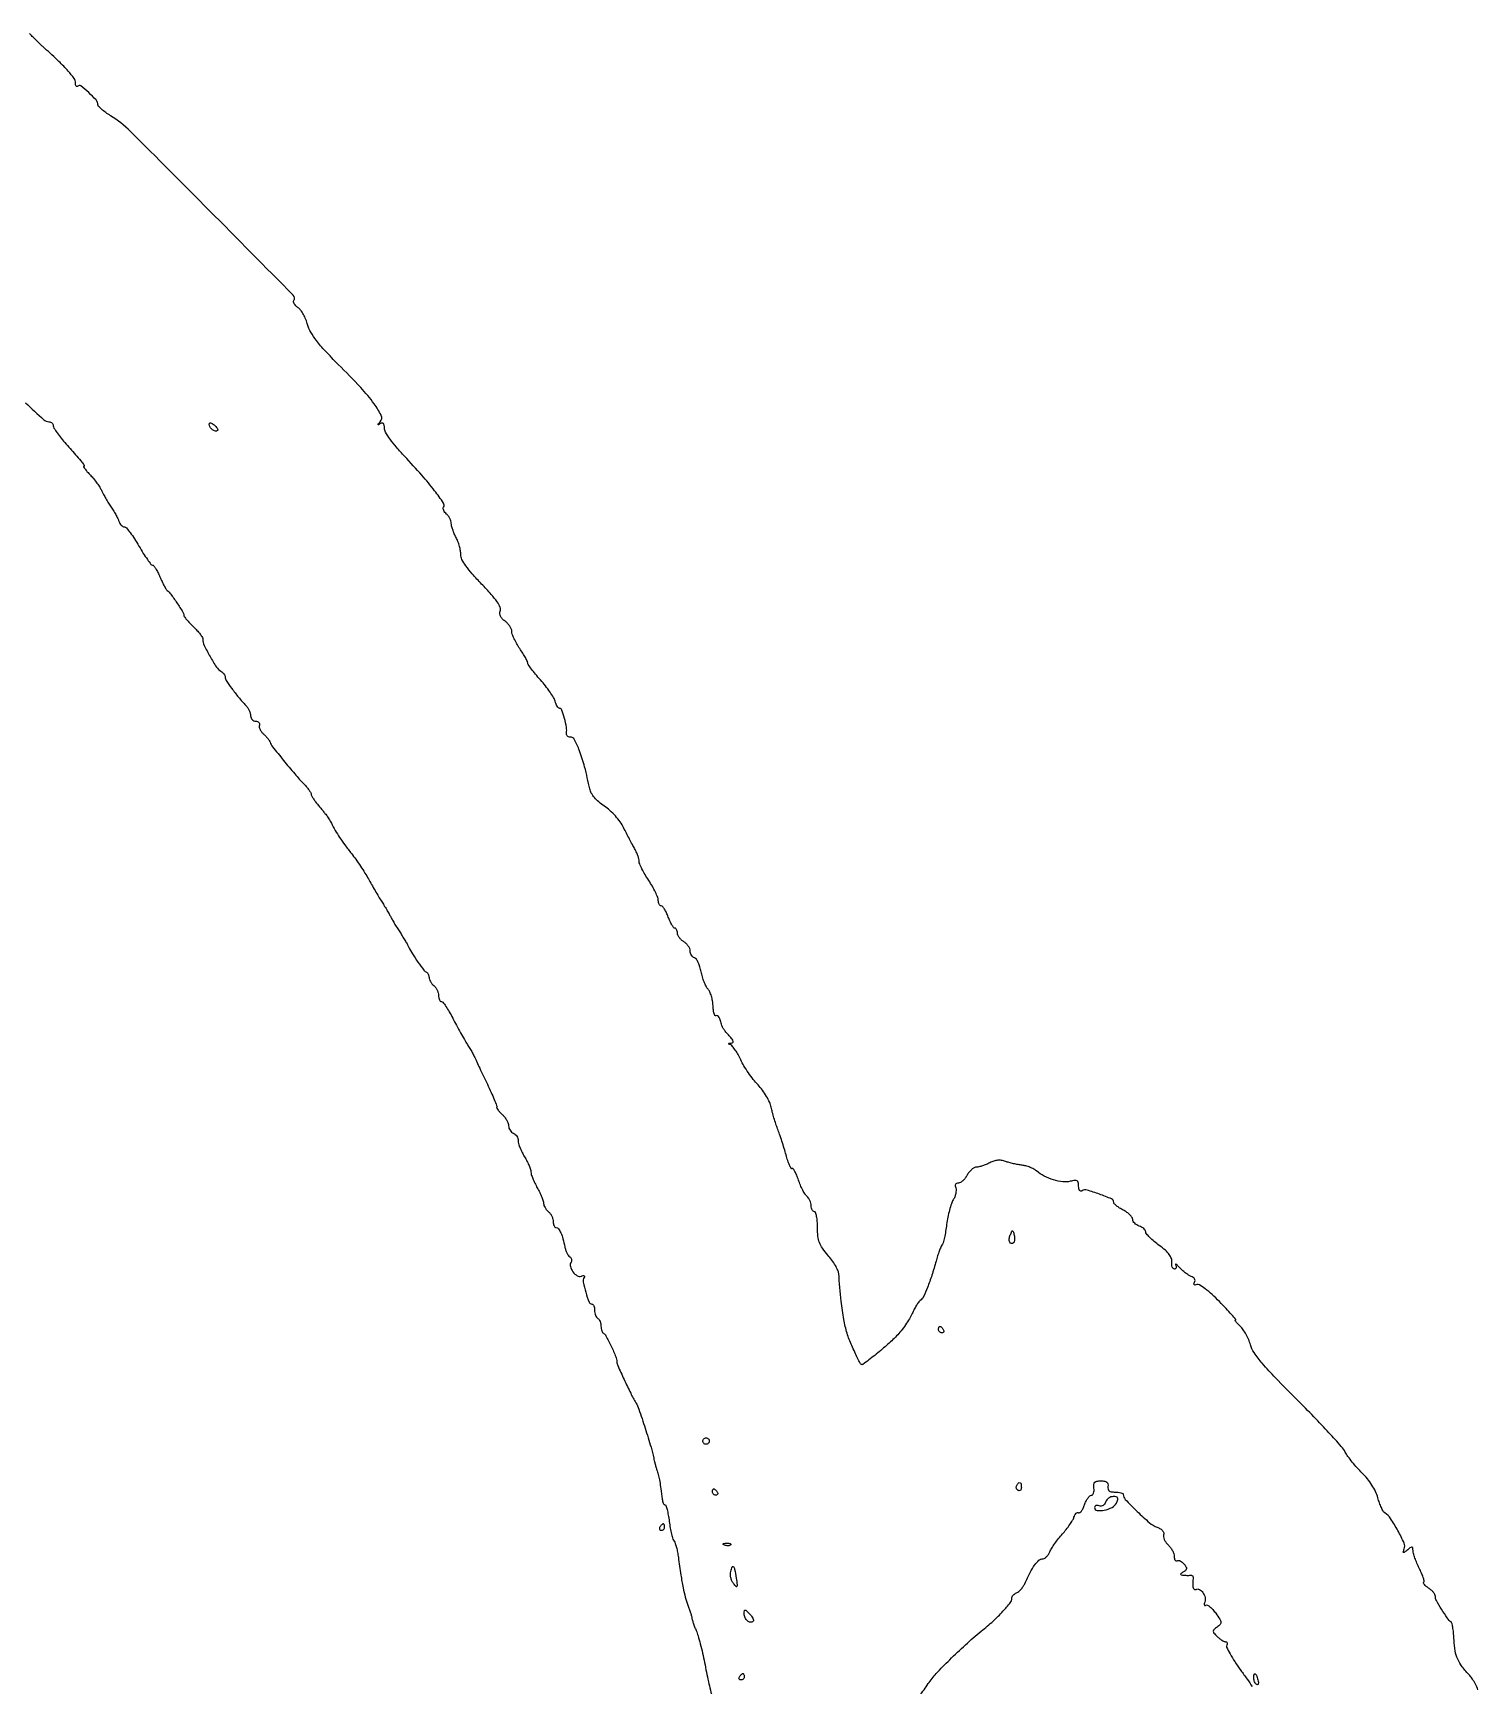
# Model space of a CAD drawing. Extents: x 489 to 2056, y 115 to 2226.
# Drawn here: x 1351 to 1804, y 1589 to 2108 of the extents above; entities that cross this region are included whole.
import ezdxf

# ---------------------------------------------------------------- set-up
doc = ezdxf.new("R2010")
doc.units = 0

msp = doc.modelspace()

# ---------------------------------------------------------------- linework, layer by layer
for points in [[(1804.37565, 1587.921481, 0.022577), (1803.578701, 1589.685423, 0.023069), (1802.682535, 1591.266607, 0.050044), (1801.825399, 1592.367003, -0.026644), (1799.451153, 1595.137706, -0.059322), (1798.033123, 1597.521076, -0.061836), (1797.248111, 1600.10736, -0.031214), (1796.877636, 1603.5, 0.010207), (1796.747109, 1605.451866, 0.014529), (1796.545537, 1607.178125, 0.010449), (1796.309143, 1608.587405, 0.168079), (1796.072833, 1609, -0.060153), (1794.747592, 1610.471882, -0.014971), (1792.960866, 1613.181723, -0.011424), (1791.321451, 1615.978914, -0.127505), (1791, 1617.218961, 0.122664), (1790.85272, 1617.810264, 0.047223), (1790.383895, 1618.521811, 0.043129), (1789.7051, 1619.23147, 0.040815), (1788.902621, 1619.828741, -0.029427), (1788.138563, 1620.370852, -0.050935), (1787.584242, 1620.916706, -0.073022), (1787.29971, 1621.385482, -0.30527), (1787.359776, 1621.693109, 0.257616), (1787.478463, 1622.104105, 0.021518), (1787.176501, 1623.211674, 0.024424), (1786.66686, 1624.573769, 0.016219), (1785.957155, 1626.083983, -0.015792), (1785.207979, 1627.674663, -0.016658), (1784.574914, 1629.281694, -0.016511), (1784.122757, 1630.69844, -0.069088), (1784, 1631.582607, 0.032721), (1783.942477, 1632.460645, 0.328572), (1783.702658, 1632.710076, 0.201122), (1783.279447, 1632.612401, 0.014777), (1782.312769, 1631.872445, -0.006941), (1781.315672, 1631.084121, -0.233486), (1781.026503, 1631.0266, -0.426966), (1780.921914, 1631.217446, -0.0131), (1781.24641, 1632.158857, 0.196859), (1781.19154, 1633.950824, 0.019615), (1779.252045, 1637.879446, 0.023538), (1776.966434, 1641.650621, 0.106723), (1775.124948, 1643.422778, -0.126004), (1774.643488, 1643.922753, -0.021974), (1774.043466, 1645.09842, -0.022642), (1773.449274, 1646.574542, -0.018597), (1772.946699, 1648.197943, 0.044953), (1772.23735, 1650.12398, 0.030133), (1771.105279, 1652.181655, 0.029035), (1769.67133, 1654.18484, 0.031525), (1768.05114, 1655.950864, -0.017098), (1766.486323, 1657.560776, -0.013837), (1764.91687, 1659.389195, -0.014064), (1763.562327, 1661.157999, -0.034746), (1762.700474, 1662.545143, 0.059844), (1761.470859, 1664.319426, 0.004684), (1757.603993, 1668.597636, 0.006329), (1752.865193, 1673.613886, 0.004797), (1747.545262, 1679, -0.004751), (1740.789907, 1685.838124, -0.016775), (1736.643263, 1690.413688, -0.025199), (1734.090685, 1693.755258, -0.084606), (1732.938954, 1696.245934, 0.034028), (1732.393245, 1697.826992, 0.025703), (1731.591031, 1699.480194, 0.026247), (1730.671554, 1700.961043, 0.053209), (1729.773989, 1701.995934, -0.013857), (1728.992299, 1702.765737, -0.02945), (1728.44137, 1703.411306, -0.048847), (1728.168375, 1703.856604, -0.55384), (1728.258122, 1704, 0.637173), (1728.339821, 1704.175272, 0.005065), (1727.033363, 1705.699691, 0.009494), (1725.336996, 1707.566223, 0.005235), (1723.196683, 1709.786183, 0.014681), (1720.87529, 1712.009552, 0.022814), (1718.735573, 1713.771416, 0.020341), (1716.935705, 1715.009534, 0.22202), (1716.085955, 1715.116245, -0.045205), (1715.525135, 1714.989845, -0.239706), (1715.237394, 1715.091371, -0.279214), (1715.177016, 1715.365884, -0.056439), (1715.399337, 1715.837124, 0.135295), (1715.55129, 1716.356513, 0.136204), (1715.415067, 1716.87892, 0.107408), (1714.98685, 1717.348068, 0.062914), (1714.313382, 1717.708433, -0.048103), (1713.488665, 1718.11888, -0.02198), (1712.496238, 1718.800573, -0.021527), (1711.505843, 1719.616113, -0.027712), (1710.673812, 1720.45137, 0.011079), (1710.004092, 1721.169963, 0.05198), (1709.570659, 1721.531028, 0.532451), (1709.45176, 1721.482453, 0.170259), (1709.482829, 1721.25, -0.068481), (1709.648475, 1720.771722, -0.129482), (1709.62382, 1720.367188, -0.172721), (1709.417139, 1720.10114, -0.143029), (1709.070807, 1720, -0.209545), (1708.68979, 1720.167014, -0.097155), (1708.401177, 1720.63684, -0.070728), (1708.24738, 1721.337946, -0.046072), (1708.26179, 1722.167967, 0.115413), (1708.120044, 1723.339841, 0.073865), (1707.462555, 1724.550135, 0.051743), (1706.230849, 1725.876263, 0.021147), (1704.311104, 1727.417967, -0.016346), (1702.70239, 1728.684681, -0.021857), (1701.334747, 1729.942045, -0.019797), (1700.310542, 1731.054567, -0.164684), (1700.061104, 1731.682612, 0.137948), (1699.892459, 1732.181819, 0.06213), (1699.430449, 1732.704298, 0.054714), (1698.769568, 1733.169478, 0.049208), (1698, 1733.5, -0.059702), (1697.235258, 1733.847578, -0.062547), (1696.5875, 1734.361596, -0.069713), (1696.148405, 1734.956449, -0.124811), (1696, 1735.541708, 0.15373), (1695.796226, 1736.18881, 0.045595), (1695.11875, 1736.991065, 0.041021), (1694.148168, 1737.802625, 0.034303), (1693, 1738.5, -0.021851), (1691.851103, 1739.159258, -0.029702), (1690.88125, 1739.857559, -0.029945), (1690.176889, 1740.504962, -0.1943), (1690, 1740.942972, 0.297055), (1689.312163, 1741.998569, 0.016842), (1685.52352, 1743.521054, 0.018695), (1681.643872, 1744.768258, 0.209807), (1680.076846, 1744.547493, -0.172195), (1679.648046, 1744.454963, -0.207984), (1679.297443, 1744.664476, -0.114271), (1679.070193, 1745.21035, -0.041756), (1679, 1746.049391, 0.046955), (1678.89307, 1747.185527, 0.220538), (1678.520731, 1747.705087, 0.166564), (1677.802482, 1747.839325, 0.025148), (1676.346259, 1747.550769, -0.089398), (1673.984981, 1747.390945, -0.046768), (1671.090119, 1747.990457, -0.045058), (1668.187417, 1749.175938, -0.056833), (1665.780201, 1750.792351, 0.054305), (1664.918777, 1751.377106, 0.028099), (1663.735444, 1751.922224, 0.027565), (1662.442358, 1752.351294, 0.037357), (1661.234364, 1752.584356, -0.017157), (1659.978131, 1752.774502, -0.011021), (1658.535267, 1753.076876, -0.011077), (1657.134391, 1753.43573, -0.02035), (1656.014427, 1753.79896, 0.053642), (1654.800467, 1754.105229, 0.057725), (1653.579401, 1754.13531, 0.055157), (1652.337195, 1753.882347, 0.042497), (1651.060264, 1753.348421, -0.022062), (1649.964024, 1752.836525, -0.019831), (1648.787653, 1752.402991, -0.020293), (1647.701167, 1752.098957, -0.057156), (1646.91898, 1752.006161, 0.124634), (1646.216969, 1751.825497, 0.052442), (1645.409359, 1751.267435, 0.047481), (1644.628934, 1750.456866, 0.045072), (1644, 1749.5, -0.041221), (1643.381764, 1748.54347, -0.045398), (1642.632651, 1747.734375, -0.050456), (1641.870461, 1747.175946, -0.133659), (1641.224031, 1747, 0.098116), (1640.672935, 1746.890806, 0.172289), (1640.331425, 1746.583679, 0.148833), (1640.230845, 1746.091628, 0.068241), (1640.381733, 1745.447604, -0.097733), (1640.512118, 1744.69508, -0.045357), (1640.398899, 1743.705678, -0.042583), (1640.085178, 1742.653238, -0.046003), (1639.60364, 1741.697604, 0.057245), (1639.028823, 1740.490215, 0.01713), (1638.433874, 1738.537264, 0.016932), (1637.911614, 1736.282282, 0.017578), (1637.550628, 1734.024998, -0.010955), (1637.232792, 1731.853507, -0.013738), (1636.839081, 1729.857185, -0.011926), (1636.426739, 1728.215261, -0.09688), (1636.082121, 1727.524998, 0.063745), (1635.712252, 1726.892126, 0.011579), (1635.208903, 1725.626093, 0.012301), (1634.687304, 1724.106554, 0.01088), (1634.217842, 1722.5, -0.012149), (1632.907776, 1718.058688, -0.017707), (1631.521658, 1714.220294, -0.015697), (1630.200984, 1711.209296, -0.142245), (1629.25621, 1710.147902, 0.097178), (1628.765832, 1709.68682, 0.018558), (1628.086714, 1708.662196, 0.019155), (1627.373841, 1707.387449, 0.01659), (1626.723338, 1706, -0.034489), (1625.906761, 1704.409007, -0.016931), (1624.664209, 1702.5, -0.016711), (1623.233681, 1700.595717, -0.023304), (1621.821947, 1699, -0.019611), (1618.687572, 1696.016867, -0.01387), (1614.951138, 1692.909576, -0.005501), (1611.264127, 1690.07757, -0.390596), (1610.557502, 1690.149013, -0.067719), (1610.366861, 1690.433706, -0.001334), (1609.600003, 1692.012522, -0.003166), (1608.71983, 1693.866917, -0.002116), (1607.734851, 1696, -0.034538), (1606.287657, 1699.852826, -0.027996), (1605.262573, 1704.147778, -0.019062), (1604.455324, 1709.868173, -0.005801), (1603.664677, 1718.583694, 0.089344), (1603.389866, 1719.628999, 0.024492), (1602.593686, 1721.142501, 0.023937), (1601.506062, 1722.798552, 0.022908), (1600.25, 1724.36849, -0.025832), (1598.541072, 1726.53024, -0.064716), (1597.599991, 1728.302961, -0.064403), (1597.140851, 1730.26252, -0.025387), (1597, 1733.034796, 0.018964), (1596.927791, 1734.938003, 0.030734), (1596.70625, 1736.541471, 0.031796), (1596.389729, 1737.720321, 0.321682), (1596, 1738, -0.181272), (1595.618307, 1738.143082, -0.091278), (1595.29375, 1738.551532, -0.071223), (1595.073889, 1739.159146, -0.05129), (1595, 1739.877555, 0.061174), (1594.901731, 1740.677741, 0.044062), (1594.60778, 1741.529092, 0.044593), (1594.176062, 1742.301526, 0.069936), (1593.664783, 1742.863242, -0.078954), (1593.064299, 1743.547213, -0.020747), (1592.335827, 1744.815328, -0.020538), (1591.616785, 1746.347178, -0.019758), (1591.015663, 1747.952542, 0.016749), (1590.465041, 1749.450412, 0.02913), (1589.896334, 1750.645961, 0.030877), (1589.377552, 1751.466148, 0.393236), (1589.05024, 1751.53105, -0.424306), (1588.729698, 1751.612553, -0.024021), (1588.214825, 1752.623126, -0.025017), (1587.657837, 1754.045852, -0.01424), (1587.121171, 1755.814195, 0.006809), (1586.532253, 1757.863837, 0.004802), (1585.816986, 1760.15167, 0.004847), (1585.090645, 1762.326636, 0.010163), (1584.475399, 1764, -0.012919), (1583.904581, 1765.57935, -0.008295), (1583.320498, 1767.438571, -0.008336), (1582.808924, 1769.278919, -0.015449), (1582.465154, 1770.79088, 0.059803), (1581.973511, 1772.31449, 0.025876), (1580.981451, 1774.204618, 0.025155), (1579.705604, 1776.129301, 0.030449), (1578.315813, 1777.79088, -0.023473), (1576.832985, 1779.514284, -0.015193), (1575.275975, 1781.635545, -0.01528), (1573.878112, 1783.805682, -0.02777), (1572.892597, 1785.67055, 0.018365), (1572.068285, 1787.303993, 0.022468), (1571.17573, 1788.763024, 0.021717), (1570.332282, 1789.902113, 0.127156), (1569.73835, 1790.341603, -0.01901), (1569.194887, 1790.585675, -0.371052), (1569.12853, 1790.742596, -0.293919), (1569.277593, 1790.86525, -0.015352), (1569.924314, 1790.921053, 0.148644), (1570.431593, 1791.106511, 0.312897), (1570.556765, 1791.485907, 0.100704), (1570.204949, 1792.147806, 0.016229), (1569.234863, 1793.25, -0.016152), (1568.411883, 1794.184765, -0.018348), (1567.68683, 1795.132813, -0.017821), (1567.133557, 1795.976246, -0.090048), (1566.93323, 1796.5, 0.028048), (1566.569871, 1797.973422, 0.06414), (1566.097912, 1799.013543, 0.116332), (1565.576671, 1799.534471, 0.284052), (1565.055734, 1799.534446, -0.430414), (1564.763964, 1799.611851, -0.057314), (1564.497062, 1800.272255, -0.038315), (1564.289756, 1801.33311, -0.019706), (1564.185573, 1802.683764, 0.033774), (1564.027615, 1804.181192, 0.030289), (1563.666771, 1805.700543, 0.031572), (1563.172781, 1807.025543, 0.077905), (1562.609667, 1807.893575, -0.065007), (1562.006733, 1808.772723, -0.023626), (1561.383535, 1810.153128, -0.022958), (1560.836389, 1811.74575, -0.025376), (1560.458345, 1813.329839, 0.02978), (1560.085216, 1814.834557, 0.035928), (1559.552751, 1816.189513, 0.038823), (1558.950613, 1817.231793, 0.15188), (1558.373731, 1817.686827, -0.094061), (1557.848521, 1818.011718, -0.066817), (1557.403534, 1818.544539, -0.064769), (1557.102686, 1819.19533, -0.076062), (1557, 1819.866442, 0.099314), (1556.854796, 1820.590266, 0.051935), (1556.4125, 1821.400395, 0.048756), (1555.765044, 1822.167609, 0.053594), (1555, 1822.767927, -0.048682), (1554.234913, 1823.356259, -0.046919), (1553.5875, 1824.088184, -0.050645), (1553.143819, 1824.846761, -0.107418), (1553, 1825.508474, 0.051607), (1552.940939, 1826.079165, 0.071523), (1552.765261, 1826.561864, 0.091547), (1552.505891, 1826.886279, 0.180362), (1552.200888, 1827, -0.237366), (1551.819597, 1827.191819, -0.026408), (1551.264741, 1828.028125, -0.027614), (1550.679133, 1829.159144, -0.018895), (1550.13616, 1830.5, 0.022114), (1549.583215, 1831.84062, 0.031492), (1548.967583, 1832.971875, 0.032342), (1548.373382, 1833.793712, 0.223653), (1547.935272, 1834, -0.180511), (1547.577955, 1834.133344, -0.091183), (1547.273479, 1834.514062, -0.071271), (1547.066477, 1835.080408, -0.051464), (1546.995719, 1835.75, 0.093321), (1546.814547, 1836.699458, 0.01808), (1546.11396, 1838.307813, 0.018654), (1545.145503, 1840.148826, 0.01628), (1544, 1842, -0.013811), (1542.853278, 1843.832857, -0.016603), (1541.881709, 1845.61875, -0.015395), (1541.166871, 1847.160083, -0.098008), (1540.989539, 1848, 0.062272), (1540.886643, 1848.746007, 0.021089), (1540.558375, 1849.79375, 0.0206), (1540.094184, 1850.932764, 0.022253), (1539.54846, 1852, -0.006511), (1538.863505, 1853.241506, -0.002576), (1537.953015, 1854.965136, -0.002549), (1536.988672, 1856.836915, -0.003191), (1536.114085, 1858.583441, 0.041762), (1535.042295, 1860.366008, 0.026346), (1533.519371, 1862.258918, 0.026178), (1531.785447, 1864.002824, 0.037848), (1530.069459, 1865.335336, -0.029631), (1528.326954, 1866.643163, -0.040926), (1526.944096, 1868.024643, -0.047081), (1525.971915, 1869.415623, -0.078181), (1525.469146, 1870.751895, 0.012021), (1523.874218, 1877.629883, 0.02728), (1522.264295, 1882.717869, 0.031295), (1520.706271, 1886.173574, 0.278013), (1519.334843, 1887, -0.089943), (1518.809595, 1887.095255, -0.113274), (1518.39849, 1887.367188, -0.121875), (1518.166717, 1887.773625, -0.115412), (1518.144836, 1888.25, 0.086892), (1518.164336, 1890.097189, 0.025938), (1517.561744, 1892.861164, 0.01867), (1516.733493, 1895.502532, 0.317464), (1516.028953, 1896, -0.204457), (1515.674995, 1896.151052, -0.050101), (1515.276018, 1896.660938, -0.043175), (1514.899499, 1897.388503, -0.031576), (1514.606218, 1898.25, 0.067876), (1514.118664, 1899.401443, 0.016368), (1513.000626, 1901.150293, 0.016503), (1511.573001, 1903.089718, 0.01571), (1509.99781, 1904.963765, -0.008693), (1508.466206, 1906.734897, -0.012411), (1507.174357, 1908.36284, -0.008384), (1506.162445, 1909.75302, -0.154318), (1506, 1910.266818, 0.116529), (1505.880478, 1910.772697, 0.010337), (1505.265625, 1911.940296, 0.013059), (1504.457496, 1913.314857, 0.009811), (1503.5, 1914.785188, -0.019562), (1502.543057, 1916.319269, -0.021088), (1501.734375, 1917.886193, -0.021178), (1501.15798, 1919.2808, -0.087616), (1501, 1920.175431, 0.099304), (1500.84687, 1920.938844, 0.047809), (1500.373884, 1921.822487, 0.044804), (1499.683969, 1922.681679, 0.048458), (1498.86854, 1923.379525, -0.048001), (1497.984242, 1924.134913, -0.084198), (1497.442397, 1924.927044, -0.101153), (1497.250376, 1925.746, -0.099097), (1497.392745, 1926.581095, 0.198882), (1497.362474, 1927.734786, 0.046844), (1496.396703, 1929.451301, 0.030855), (1494.56017, 1931.779911, 0.009578), (1491.524206, 1935.047635, -0.01143), (1488.590171, 1938.2292, -0.026839), (1486.587346, 1940.765432, -0.035331), (1485.36097, 1942.792339, -0.118929), (1485, 1944.288462, 0.045648), (1484.894248, 1945.444382, 0.022492), (1484.561185, 1946.883417, 0.022109), (1484.078242, 1948.357345, 0.02998), (1483.506161, 1949.635693, -0.020447), (1482.933902, 1950.851751, -0.019167), (1482.449327, 1952.136704, -0.019547), (1482.108132, 1953.309088, -0.060155), (1482.006161, 1954.127555, 0.07525), (1481.895415, 1954.840981, 0.044282), (1481.564419, 1955.640018, 0.043163), (1481.081285, 1956.397933, 0.056133), (1480.51101, 1956.990862, -0.051813), (1479.982851, 1957.53062, -0.065361), (1479.623609, 1958.129288, -0.079159), (1479.478508, 1958.692976, -0.163312), (1479.580991, 1959.131045, 0.29576), (1479.551722, 1960.488952, 0.014216), (1476.771862, 1964.341061, 0.017822), (1472.768337, 1969.199987, 0.008567), (1467.311572, 1975.152769, -0.013316), (1464.765066, 1977.984266, -0.021033), (1462.753114, 1980.556577, -0.021265), (1461.343776, 1982.711516, -0.134976), (1461, 1983.961786, 0.038621), (1460.929222, 1984.876716, 0.140124), (1460.686895, 1985.401157, 0.23281), (1460.289413, 1985.570169, 0.11514), (1459.75, 1985.412313, -0.009538), (1459.108419, 1985.06606, -0.5323), (1459.007687, 1985.121416, -0.20707), (1459.069232, 1985.308157, -0.004963), (1459.696942, 1986.000238, 0.308332), (1459.992448, 1987.976575, 0.045518), (1457.80044, 1991.627459, 0.030041), (1453.547065, 1996.762609, 0.009191), (1446.526422, 2004, -0.008926), (1442.38748, 2008.262196, -0.023758), (1439.638513, 2011.490536, -0.033345), (1437.865199, 2014.132173, -0.064594), (1436.886859, 2016.475349, 0.032202), (1436.330216, 2018.09573, 0.029687), (1435.557093, 2019.677467, 0.030975), (1434.696418, 2021.002911, 0.080658), (1433.884046, 2021.793771, -0.045188), (1433.193108, 2022.377309, -0.062841), (1432.70116, 2023.019571, -0.080083), (1432.469538, 2023.619777, -0.19285), (1432.549868, 2024.080689, 0.346332), (1432.361751, 2025.73493, 0.000389), (1405.99401, 2052.345396, 0.001519), (1381.20338, 2077.173957, 0.057667), (1375.010572, 2082.059288, -0.017818), (1373.493164, 2083.071645, -0.024353), (1372.208197, 2084.09527, -0.022613), (1371.253687, 2085.01453, -0.185508), (1371.026897, 2085.562909, 0.178585), (1370.450794, 2087.010561, 0.024878), (1368.138055, 2089.339384, 0.021744), (1365.655041, 2091.412345, 0.375705), (1364.680667, 2091.347334, -0.204251), (1364.424579, 2091.244324, -0.245868), (1364.199946, 2091.367829, -0.108619), (1364.046776, 2091.763276, -0.038306), (1364, 2092.372933, 0.157644), (1363.544934, 2093.780397, 0.025257), (1361.7136, 2096.063982, 0.02021), (1358.795382, 2099.092525, 0.007129), (1354.380221, 2103.199715, -0.00315), (1353.576734, 2103.935317, -0.002493), (1352.71695, 2104.740483, -0.00252), (1351.926561, 2105.495676, -0.006274), (1351.358333, 2106.058048, 0.003197), (1350.713586, 2106.704053, 0.000655), (1349.565521, 2107.836769, 0.000689)], [(1348.284246, 1991.984715, 0.005196), (1354.011873, 1986.642481, 0.187193), (1355.667831, 1986, -0.092513), (1356.177333, 1985.904915, -0.095271), (1356.612337, 1985.632813, -0.098238), (1356.905776, 1985.226959, -0.105435), (1357.012466, 1984.75, 0.137126), (1357.220855, 1984.032136, 0.01412), (1358.202036, 1982.545312, 0.016751), (1359.504199, 1980.814693, 0.012631), (1361.044557, 1979, -0.001751), (1364.443418, 1975.168026, -0.013088), (1366.001548, 1973.302666, -0.027897), (1366.733586, 1972.264025, -0.58893), (1366.587175, 1972, 0.59694), (1366.516331, 1971.868596, 0.015929), (1366.992845, 1971.192188, 0.017171), (1367.709789, 1970.305457, 0.008996), (1368.658618, 1969.25, -0.016177), (1369.706211, 1968.050475, -0.013755), (1370.734365, 1966.720312, -0.013974), (1371.60347, 1965.456944, -0.037549), (1372.125716, 1964.5, 0.018291), (1372.609754, 1963.525692, 0.007009), (1373.350712, 1962.20625, 0.00693), (1374.195733, 1960.795134, 0.008462), (1375.026498, 1959.5, -0.011318), (1375.835334, 1958.223063, -0.010222), (1376.614454, 1956.867188, -0.0103), (1377.262526, 1955.623909, -0.031778), (1377.628282, 1954.75, 0.053303), (1377.943883, 1954.078485, 0.057007), (1378.388477, 1953.505327, 0.063988), (1378.888365, 1953.109808, 0.129549), (1379.366631, 1952.970261, -0.211956), (1379.970858, 1952.682871, -0.015013), (1381.171378, 1951.195493, -0.019112), (1382.526683, 1949.259789, -0.013136), (1383.918909, 1946.970261, 0.009637), (1385.288331, 1944.682322, 0.014634), (1386.573705, 1942.753764, 0.009217), (1387.702597, 1941.223477, 0.233294), (1388.155489, 1941, -0.231356), (1388.557391, 1940.803518, -0.023386), (1389.18893, 1939.908732, -0.025505), (1389.871252, 1938.70826, -0.017518), (1390.525367, 1937.285045, 0.010294), (1391.171775, 1935.823317, 0.013103), (1391.830532, 1934.504189, 0.011094), (1392.430344, 1933.435754, 0.098338), (1392.788787, 1933.035045, -0.073824), (1393.9002, 1931.908066, -0.00974), (1395.832031, 1929.153336, -0.006844), (1397.715132, 1926.269155, -0.142128), (1398, 1925.287245, 0.159507), (1398.147617, 1924.836289, 0.014652), (1398.88125, 1923.894908, 0.017758), (1399.850925, 1922.804402, 0.012989), (1401, 1921.661987, -0.01918), (1402.148626, 1920.491392, -0.023868), (1403.11875, 1919.315589, -0.023194), (1403.823876, 1918.27542, -0.138209), (1404, 1917.650425, 0.112522), (1404.425346, 1915.784304, 0.016501), (1406.23281, 1912.322658, 0.016268), (1408.2632, 1908.986599, 0.117059), (1409.62069, 1907.70031, -0.052057), (1410.14829, 1907.316084, -0.049575), (1410.594828, 1906.825342, -0.053454), (1410.900049, 1906.307263, -0.1068), (1411, 1905.844666, 0.146844), (1411.323965, 1904.765361, 0.011613), (1413.04776, 1902.280155, 0.015964), (1415.186105, 1899.53392, 0.015736), (1417.505263, 1896.916112, -0.0455), (1418.07738, 1896.187277, -0.035891), (1418.560921, 1895.308071, -0.037002), (1418.89274, 1894.418709, -0.070902), (1419, 1893.666112, 0.093952), (1419.120568, 1893.03013, 0.096604), (1419.465104, 1892.48942, 0.099047), (1419.979188, 1892.127496, 0.104368), (1420.583333, 1892, -0.081923), (1421.155854, 1891.905561, -0.12496), (1421.576186, 1891.632813, -0.144749), (1421.777389, 1891.225759, -0.125809), (1421.739852, 1890.75, 0.13032), (1421.69872, 1890.162199, 0.060163), (1421.933959, 1889.426563, 0.053678), (1422.386399, 1888.666506, 0.049993), (1423, 1888, -0.02182), (1423.67562, 1887.344303, -0.020127), (1424.310833, 1886.614893, -0.020588), (1424.823477, 1885.919209, -0.060699), (1425.093482, 1885.391125, 0.078804), (1425.888009, 1883.966267, 0.003783), (1429.296569, 1879.694902, 0.006898), (1432.855077, 1875.42595, 0.014637), (1435.75, 1872.242405, -0.015853), (1436.611583, 1871.290281, -0.020324), (1437.339063, 1870.359051, -0.018628), (1437.875918, 1869.548996, -0.13787), (1438, 1869.107555, 0.121715), (1438.110289, 1868.661205, 0.01733), (1438.582055, 1867.835586, 0.018866), (1439.222756, 1866.881812, 0.015077), (1439.981463, 1865.90301, -0.000124), (1440.800134, 1864.90967, -0.000122), (1441.621441, 1863.912134, -0.00012), (1442.340024, 1863.038503, -0.000472), (1442.781889, 1862.5, -0.021788), (1443.148379, 1862.010457, -0.010456), (1443.577302, 1861.353125, -0.010346), (1443.997029, 1860.647396, -0.014551), (1444.339647, 1860, 0.015775), (1445.554328, 1857.718327, 0.015547), (1446.916057, 1855.506447, 0.013773), (1448.559144, 1853.157943, 0.008209), (1450.635867, 1850.45118, -0.012429), (1451.995481, 1848.647773, -0.007905), (1453.491657, 1846.485659, -0.00794), (1454.893307, 1844.316335, -0.014577), (1455.954148, 1842.5, 0.004458), (1456.929578, 1840.749501, 0.00312), (1458.058559, 1838.79375, 0.003148), (1459.163845, 1836.933307, 0.006552), (1460.053434, 1835.5, -0.005009), (1460.862778, 1834.204924, -0.004003), (1461.709697, 1832.79375, -0.004047), (1462.472544, 1831.474992, -0.01022), (1463, 1830.5, 0.011762), (1463.531254, 1829.525178, 0.004621), (1464.307125, 1828.20625, 0.004571), (1465.172557, 1826.795089, 0.005687), (1466.003835, 1825.5, -0.006024), (1466.810489, 1824.241409, -0.005701), (1467.601781, 1822.940625, -0.005673), (1468.275849, 1821.773557, -0.019845), (1468.671457, 1821, 0.033637), (1469.766006, 1818.997876, 0.012822), (1471.544299, 1816.360205, 0.008184), (1473.407706, 1813.832231, 0.12591), (1474.25, 1813.166667, -0.120574), (1474.537249, 1812.944552, -0.060269), (1474.779687, 1812.551072, -0.054606), (1474.944277, 1812.058872, -0.053451), (1475, 1811.539111, 0.090741), (1475.107123, 1810.953705, 0.042932), (1475.440625, 1810.259381, 0.040659), (1475.926066, 1809.571975, 0.045514), (1476.5, 1809, -0.063393), (1477.074176, 1808.385461, -0.044279), (1477.559375, 1807.569265, -0.044533), (1477.890037, 1806.687666, -0.067559), (1478, 1805.877555, 0.045052), (1478.064889, 1805.158863, 0.064931), (1478.259278, 1804.551532, 0.084879), (1478.545379, 1804.141136, 0.200797), (1478.88265, 1804, -0.234005), (1479.34858, 1803.769307, -0.013959), (1480.291622, 1802.457813, -0.018616), (1481.350899, 1800.761681, -0.012472), (1482.439687, 1798.75, 0.005233), (1483.605152, 1796.520129, 0.004287), (1484.895983, 1794.160938, 0.004332), (1486.120313, 1792.0121, 0.011396), (1487.046024, 1790.5, -0.007417), (1487.830373, 1789.241406, -0.007081), (1488.589562, 1787.940625, -0.007043), (1489.22742, 1786.77319, -0.024982), (1489.587668, 1786, 0.011285), (1489.985548, 1785.081124, 0.001288), (1490.935052, 1783.03125, 0.001556), (1492.078648, 1780.598729, 0.001266), (1493.318341, 1778, -0.005633), (1494.501319, 1775.463384, -0.008484), (1495.469667, 1773.224039, -0.004172), (1496.237702, 1771.31682, -0.16455), (1496.25935, 1770.869069, 0.203055), (1496.302274, 1770.521273, 0.028454), (1496.708087, 1769.902345, 0.028743), (1497.302024, 1769.189586, 0.020765), (1498.03969, 1768.464081, -0.043257), (1498.789804, 1767.656905, -0.038325), (1499.424159, 1766.70061, -0.040319), (1499.86063, 1765.745112, -0.087195), (1500, 1764.952001, 0.078767), (1500.112141, 1764.244561, 0.065289), (1500.440625, 1763.555438, 0.066687), (1500.926543, 1762.988249, 0.090958), (1501.5, 1762.638374, -0.092868), (1502.073761, 1762.285323, -0.066621), (1502.560473, 1761.708571, -0.064804), (1502.890189, 1761.005403, -0.076884), (1503.003738, 1760.281385, 0.072143), (1503.13665, 1759.378361, 0.021638), (1503.59278, 1758.061494, 0.021201), (1504.239376, 1756.610105, 0.021508), (1505.003738, 1755.22583, -0.017737), (1505.767879, 1753.866282, -0.019109), (1506.413598, 1752.488858, -0.019016), (1506.874989, 1751.270926, -0.081202), (1507, 1750.506247, 0.078302), (1507.122728, 1749.727362, 0.016879), (1507.5875, 1748.439428, 0.017226), (1508.234397, 1746.969279, 0.015697), (1509, 1745.5, -0.014678), (1509.765637, 1744.037937, -0.016525), (1510.4125, 1742.58944, -0.015948), (1510.879892, 1741.32886, -0.080968), (1511, 1740.592028, 0.088068), (1511.107556, 1739.986119, 0.043338), (1511.440625, 1739.274925, 0.041208), (1511.926062, 1738.57588, 0.047217), (1512.5, 1738, -0.063393), (1513.074176, 1737.385461, -0.044279), (1513.559375, 1736.569265, -0.044533), (1513.890037, 1735.687666, -0.067559), (1514, 1734.877555, 0.045601), (1514.06568, 1734.158888, 0.065514), (1514.262322, 1733.551532, 0.085531), (1514.551823, 1733.141354, 0.198951), (1514.893011, 1733, -0.233777), (1515.641758, 1732.629681, -0.055072), (1516.383443, 1731.398378, -0.041004), (1517.071477, 1729.514414, -0.020034), (1517.650313, 1727.021299, 0.033147), (1517.909554, 1726.024102, 0.033836), (1518.296939, 1725.07699, 0.035915), (1518.746215, 1724.306142, 0.104811), (1519.189144, 1723.883103, -0.099425), (1519.545832, 1723.54963, -0.098035), (1519.748314, 1723.10269, -0.097853), (1519.765434, 1722.611608, -0.098653), (1519.594238, 1722.152481, 0.206821), (1519.392315, 1720.776261, 0.094169), (1520.19905, 1719.106159, 0.097283), (1521.537161, 1717.886641, 0.231907), (1522.842278, 1717.769718, -0.039084), (1523.39431, 1717.933418, -0.170635), (1523.727157, 1717.890626, -0.324131), (1523.834617, 1717.683216, -0.101524), (1523.707005, 1717.334941, 0.188888), (1523.442114, 1715.880879, 0.023479), (1524.22105, 1712.699671, 0.020781), (1525.273995, 1709.611869, 0.309502), (1526.167781, 1709, -0.215429), (1526.486139, 1708.856157, -0.079416), (1526.755536, 1708.429836, -0.060399), (1526.939017, 1707.802175, -0.040961), (1527, 1707.059017, 0.046881), (1527.074077, 1706.270704, 0.046318), (1527.29375, 1705.50665, 0.050262), (1527.616444, 1704.876024, 0.111412), (1528, 1704.5, -0.107838), (1528.383416, 1704.129387, -0.050954), (1528.70625, 1703.517829, -0.047176), (1528.92589, 1702.780745, -0.04887), (1529, 1702.024316, 0.037545), (1529.055305, 1701.288832, 0.044955), (1529.220313, 1700.614435, 0.050893), (1529.461648, 1700.0903, 0.156091), (1529.75, 1699.833333, -0.169783), (1530.572476, 1699.060046, -0.008905), (1532.209084, 1695.773682, -0.011705), (1533.682223, 1692.482241, -0.099683), (1534, 1690.904148, 0.105406), (1534.254725, 1689.709267, 0.003573), (1536.258296, 1685.308311, 0.007425), (1538.333895, 1681.002859, 0.019511), (1539.986401, 1678, -0.054429), (1540.884381, 1676.059178, -0.003384), (1542.866355, 1670.034616, -0.004971), (1544.715159, 1664.081538, -0.024497), (1545.557921, 1660.670115, 0.011229), (1545.745404, 1659.814312, 0.005614), (1546.018905, 1658.740287, 0.00557), (1546.327015, 1657.634402, 0.008183), (1546.624485, 1656.670115, -0.019792), (1547.07051, 1655.095406, -0.014898), (1547.43979, 1653.333836, -0.010654), (1547.797627, 1651.051774, -0.003706), (1548.218613, 1647.75, 0.035022), (1548.347083, 1647.0799, 0.050161), (1548.559856, 1646.514062, 0.062144), (1548.818395, 1646.122904, 0.219064), (1549.085455, 1646, -0.327359), (1549.373717, 1645.788617, -0.013124), (1549.752983, 1644.465156, -0.018656), (1550.122376, 1642.777949, -0.011586), (1550.43546, 1640.774998, 0.011872), (1550.761131, 1638.699289, 0.014663), (1551.1668, 1636.783747, 0.013056), (1551.592658, 1635.209097, 0.096908), (1551.951811, 1634.524998, -0.086895), (1552.302988, 1633.887195, -0.016903), (1552.687777, 1632.626093, -0.017497), (1553.039337, 1631.106535, -0.015396), (1553.301201, 1629.5, 0.004496), (1554.0848, 1623.930643, 0.011841), (1554.776399, 1619.960114, 0.016301), (1555.477536, 1616.948425, 0.027977), (1556.281507, 1614.5, -0.008255), (1556.736832, 1613.278113, -0.009259), (1557.133602, 1612.0875, -0.008646), (1557.434499, 1611.063743, -0.048088), (1557.532704, 1610.5, 0.053196), (1557.636755, 1609.936702, 0.009429), (1557.962362, 1608.9125, 0.01011), (1558.392772, 1607.721889, 0.008953), (1558.887923, 1606.5, -0.028271), (1559.469681, 1604.888219, -0.008052), (1560.189451, 1602.325, -0.008081), (1560.909871, 1599.400001, -0.008483), (1561.523027, 1596.5, 0.006028), (1562.771659, 1590.447751, 0.009333), (1564.009834, 1585.25738, 0.009897)], [(1629.069585, 1586.027875, 0.012254), (1631.794392, 1589.838673, -0.037093), (1634.300826, 1592.999856, -0.011552), (1638.510072, 1597.361322, -0.011505), (1643.441171, 1602.020429, -0.012649), (1648.431181, 1606.298558, 0.014356), (1652.140414, 1609.500657, 0.020542), (1655.223761, 1612.562755, 0.018252), (1657.508049, 1615.213507, 0.170313), (1658, 1616.615872, -0.112879), (1658.112211, 1617.106582, -0.065973), (1658.445034, 1617.613066, -0.060727), (1658.935727, 1618.057857, -0.062244), (1659.515008, 1618.367385, 0.082147), (1660.169952, 1618.751422, 0.036884), (1660.88959, 1619.446438, 0.035232), (1661.558415, 1620.310648, 0.040178), (1662.06698, 1621.224374, -0.012386), (1663.796831, 1624.784136, -0.034909), (1665.234885, 1627.14605, -0.05161), (1666.483271, 1628.56993, -0.189171), (1667.579317, 1629, 0.128001), (1668.209508, 1629.164018, 0.061568), (1668.887883, 1629.660938, 0.055072), (1669.508438, 1630.389421, 0.051894), (1669.969494, 1631.25, -0.041922), (1670.526539, 1632.341378, -0.014432), (1671.505469, 1633.820669, -0.014226), (1672.683945, 1635.3972, -0.016007), (1673.90644, 1636.841639, 0.016523), (1675.10614, 1638.262116, 0.016248), (1676.21644, 1639.766518, 0.016357), (1677.102149, 1641.14654, 0.057702), (1677.533694, 1642.10616, -0.045597), (1677.828004, 1642.805265, -0.076851), (1678.208704, 1643.313403, -0.113836), (1678.610164, 1643.558275, -0.222198), (1678.974585, 1643.515707, 0.309328), (1679.368113, 1643.533984, 0.069574), (1679.868274, 1644.034067, 0.049271), (1680.389933, 1644.888574, 0.028557), (1680.850569, 1646.001187, -0.031028), (1681.332557, 1647.1493, -0.041215), (1681.916372, 1648.119099, -0.04677), (1682.511418, 1648.800646, -0.192212), (1683.010839, 1649, 0.208636), (1683.41142, 1649.174759, 0.101759), (1683.706319, 1649.660938, 0.073261), (1683.850903, 1650.38856, 0.047048), (1683.812858, 1651.25, -0.048959), (1683.766428, 1652.400859, -0.180346), (1684.054713, 1653.056286, -0.163004), (1684.724871, 1653.402114, -0.038326), (1686, 1653.5, -0.038551), (1687.170669, 1653.409605, -0.129841), (1687.868407, 1653.104384, -0.179453), (1688.196572, 1652.563162, -0.089311), (1688.206163, 1651.75, 0.090113), (1688.217087, 1650.933962, 0.181098), (1688.54976, 1650.393107, 0.128757), (1689.258588, 1650.089285, 0.037226), (1690.456163, 1650, -0.028109), (1691.430845, 1649.945162, -0.044094), (1692.252748, 1649.778093, -0.054877), (1692.828899, 1649.535645, -0.272145), (1693, 1649.244572, 0.192086), (1693.620087, 1647.690042, 0.010625), (1697.37185, 1643.900195, 0.015096), (1701.251711, 1640.364585, 0.08659), (1703.635005, 1638.948671, -0.043054), (1704.665762, 1638.451552, -0.081632), (1705.369826, 1637.860532, -0.113836), (1705.70452, 1637.222121, -0.156914), (1705.669095, 1636.580058, 0.135491), (1705.604789, 1635.91964, 0.061718), (1705.859494, 1635.083103, 0.05457), (1706.367844, 1634.211233, 0.049624), (1707.067439, 1633.438968, -0.047604), (1707.806971, 1632.629201, -0.039608), (1708.43231, 1631.644468, -0.041254), (1708.861158, 1630.641759, -0.080595), (1709, 1629.785995, 0.045686), (1709.063301, 1629.094656, 0.099448), (1709.260466, 1628.602252, 0.177496), (1709.551533, 1628.385378, 0.213821), (1709.886693, 1628.429973, -0.172615), (1710.322178, 1628.523573, -0.076506), (1710.894503, 1628.357223, -0.062484), (1711.509819, 1627.971122, -0.048258), (1712.072391, 1627.412774, -0.03194), (1712.700382, 1626.549412, -0.156307), (1712.850676, 1625.972619, -0.189366), (1712.625259, 1625.480462, -0.050749), (1711.935698, 1624.939097, 0.011531), (1711.137962, 1624.408162, 0.261242), (1711.022344, 1624.168473, 0.351912), (1711.17751, 1623.997982, 0.016689), (1712, 1623.896892, 0.011836), (1712.632772, 1623.855544, 0.010451), (1713.293632, 1623.841877, 0.010557), (1713.889775, 1623.854597, 0.031092), (1714.29747, 1623.897402, -0.17205), (1714.58711, 1623.846493, -0.137612), (1714.811935, 1623.620377, -0.099898), (1714.933639, 1623.240303, -0.060352), (1714.928988, 1622.765823, 0.027912), (1714.806654, 1621.127913, 0.074718), (1714.958419, 1619.970821, 0.178127), (1715.348112, 1619.438734, 0.292889), (1715.886693, 1619.429973, -0.278509), (1716.924271, 1619.440684, -0.108989), (1718.014623, 1618.424816, -0.090887), (1718.711952, 1616.873103, -0.153048), (1718.62333, 1615.460797, 0.03639), (1718.452096, 1614.894551, 0.131437), (1718.467206, 1614.521333, 0.315016), (1718.643828, 1614.38465, 0.151603), (1718.934988, 1614.45982, -0.265424), (1719.4299, 1614.476996, -0.049058), (1720.221483, 1613.955848, -0.041169), (1721.129704, 1613.088192, -0.026798), (1722.033754, 1611.952596, -0.011794), (1723.319062, 1610.054331, -0.116644), (1723.637606, 1609.151991, -0.212072), (1723.412593, 1608.451541, -0.05271), (1722.499324, 1607.623164, 0.026387), (1721.519493, 1606.824091, 0.208106), (1721.28397, 1606.301671, 0.182082), (1721.490097, 1605.731729, 0.019541), (1722.460531, 1604.682326, 0.026702), (1723.177129, 1604.038435, 0.029097), (1723.938778, 1603.494183, 0.030328), (1724.639066, 1603.110136, 0.110695), (1725.130446, 1603, -0.122506), (1725.455959, 1602.91903, -0.187857), (1725.64352, 1602.701618, -0.150667), (1725.657124, 1602.372774, -0.074094), (1725.490254, 1601.984231, 0.257536), (1725.455821, 1601.288572, 0.013231), (1726.535834, 1599.219725, 0.01832), (1728.034227, 1596.743764, 0.011997), (1729.931237, 1593.999545, -0.003413), (1731.873975, 1591.289835, -0.00528), (1733.511051, 1588.920536, -0.001871)]]:
    msp.add_lwpolyline(points, format="xyb")
for points in [[(1408.590697, 1983.257364, -0.264952), (1407.934546, 1983.077607, -0.097357), (1407.035287, 1983.506143, -0.084765), (1406.266453, 1984.310438, -0.149534), (1406, 1985.181462, -0.176123), (1406.121034, 1985.514408, -0.256649), (1406.405689, 1985.625144, -0.110288), (1406.879936, 1985.451416, -0.030483), (1407.524166, 1984.979944, -0.030935), (1408.075014, 1984.46205, -0.05004), (1408.466178, 1983.952146, -0.066988), (1408.658254, 1983.52273, -0.274667)], [(1658.588397, 1728.255064, -0.220948), (1657.898745, 1728.002939, -0.276564), (1657.356048, 1728.393712, -0.130073), (1657.197724, 1729.452724, -0.074943), (1657.53122, 1730.706872, -0.006675), (1658.048268, 1731.855863, -0.299388), (1658.260685, 1731.986918, -0.331063), (1658.447586, 1731.839331, -0.007526), (1658.743156, 1730.671731, -0.03472), (1658.865716, 1729.928682, -0.039523), (1658.876572, 1729.207674, -0.043304), (1658.785351, 1728.606158, -0.13795)], [(1636.5, 1701, -0.082592), (1636.656512, 1700.6179, -0.161196), (1636.6254, 1700.29375, -0.182303), (1636.413961, 1700.078288, -0.108972), (1636.059017, 1700, -0.093332), (1635.654762, 1700.076123, -0.09642), (1635.311086, 1700.29375, -0.099167), (1635.081062, 1700.618444, -0.105053), (1635, 1701, -0.042167), (1635.032345, 1701.382849, -0.061769), (1635.129539, 1701.70625, -0.081139), (1635.272352, 1701.92554, -0.210953), (1635.440983, 1702, -0.151918), (1635.65171, 1701.934461, -0.038439), (1635.933975, 1701.70625, -0.035638), (1636.231006, 1701.382774, -0.029505)], [(1563, 1666, -0.099038), (1562.923658, 1665.618362, -0.097945), (1562.70625, 1665.29375, -0.097945), (1562.381638, 1665.076342, -0.099038), (1562, 1665, -0.099038), (1561.618362, 1665.076342, -0.097945), (1561.29375, 1665.29375, -0.097945), (1561.076342, 1665.618362, -0.099038), (1561, 1666, -0.099038), (1561.076342, 1666.381638, -0.097945), (1561.29375, 1666.70625, -0.097945), (1561.618362, 1666.923658, -0.099038), (1562, 1667, -0.099038), (1562.381638, 1666.923658, -0.097945), (1562.70625, 1666.70625, -0.097945), (1562.923658, 1666.381638, -0.099038)], [(1565.5, 1650, -0.082592), (1565.656512, 1649.6179, -0.161196), (1565.6254, 1649.29375, -0.182303), (1565.413961, 1649.078288, -0.108972), (1565.059017, 1649, -0.093332), (1564.654762, 1649.076123, -0.09642), (1564.311086, 1649.29375, -0.099167), (1564.081062, 1649.618444, -0.105053), (1564, 1650, -0.042167), (1564.032345, 1650.382849, -0.061769), (1564.129539, 1650.70625, -0.081139), (1564.272352, 1650.92554, -0.210953), (1564.440983, 1651, -0.151918), (1564.65171, 1650.934461, -0.038439), (1564.933975, 1650.70625, -0.035638), (1565.231006, 1650.382774, -0.029505)], [(1661, 1651.440983, -0.067432), (1660.925389, 1650.890269, -0.140899), (1660.701458, 1650.524436, -0.190788), (1660.36964, 1650.397824, -0.136093), (1659.983688, 1650.510081, -0.090427), (1659.639411, 1650.820631, -0.095498), (1659.434921, 1651.22714, -0.099685), (1659.401101, 1651.665803, -0.108373), (1659.542705, 1652.069098, -0.050477), (1660.13314, 1652.838655, -0.315493), (1660.592818, 1652.933879, -0.25701), (1660.914842, 1652.519563, -0.039415)], [(1687.448184, 1646.836743, -0.077823), (1687.124998, 1646.188779, -0.105413), (1686.644479, 1645.747595, -0.115987), (1686.062941, 1645.566584, -0.109743), (1685.448808, 1645.658018, 0.064848), (1684.894487, 1645.791846, 0.112045), (1684.425587, 1645.737312, 0.151902), (1684.117145, 1645.507452, 0.158522), (1684, 1645.147246, 0.374643), (1684.800482, 1644.228865, 0.084566), (1687.047115, 1644.300247, 0.068162), (1689.522376, 1645.166396, 0.169011), (1690.832264, 1646.535714, 0.028965), (1691.249037, 1647.608826, 0.189716), (1691.213672, 1648.174459, 0.241087), (1690.815413, 1648.483698, 0.046806), (1689.880302, 1648.571429, 0.08494), (1689.119919, 1648.441316, 0.070268), (1688.389728, 1648.061865, 0.070969), (1687.799741, 1647.499696, 0.090371)], [(1547.5, 1639, 0.082592), (1547.343488, 1638.6179, 0.161196), (1547.3746, 1638.29375, 0.182303), (1547.586039, 1638.078288, 0.108972), (1547.940983, 1638, 0.093332), (1548.345238, 1638.076123, 0.09642), (1548.688914, 1638.29375, 0.099167), (1548.918938, 1638.618444, 0.105053), (1549, 1639, 0.042167), (1548.967655, 1639.382849, 0.061769), (1548.870461, 1639.70625, 0.081139), (1548.727648, 1639.92554, 0.210953), (1548.559017, 1640, 0.151918), (1548.34829, 1639.934461, 0.038439), (1548.066025, 1639.70625, 0.035638), (1547.768994, 1639.382774, 0.029505)], [(1569.729167, 1633.395833, -0.126455), (1569.402231, 1633.202593, -0.060344), (1568.916927, 1633.123424, -0.05415), (1568.359369, 1633.160852, -0.051402), (1567.8125, 1633.316886, -0.054073), (1567.395823, 1633.538436, -0.470617), (1567.37858, 1633.720685, -0.168741), (1567.670344, 1633.862007, -0.018894), (1568.416667, 1633.921053, -0.028489), (1569.112848, 1633.910055, -0.077125), (1569.592839, 1633.799335, -0.208169), (1569.77538, 1633.614691, -0.296942)], [(1571.449528, 1622.969621, -0.004561), (1571.767817, 1620.858139, -0.152768), (1571.686082, 1620.360213, -0.528532), (1571.419874, 1620.324738, -0.017502), (1570.608255, 1621.296476, -0.06235), (1570.112206, 1622.130973, -0.046218), (1569.774941, 1623.150736, -0.04697), (1569.635543, 1624.19136, -0.073902), (1569.732777, 1625.086139, -0.030533), (1570.206544, 1626.531122, -0.573304), (1570.588979, 1626.589628, -0.124775), (1570.960757, 1625.785822, -0.006553)], [(1576.757007, 1609.423674, -0.229105), (1575.941751, 1609.139901, -0.14866), (1575.009435, 1609.545816, -0.111168), (1574.264488, 1610.538919, -0.105932), (1574, 1611.773303, -0.023635), (1574.044796, 1612.720454, -0.392789), (1574.260635, 1612.91273, -0.185397), (1574.636912, 1612.759177, -0.007828), (1575.690476, 1611.738095, -0.035106), (1576.292428, 1611.04511, -0.053354), (1576.701091, 1610.360913, -0.069648), (1576.874873, 1609.784336, -0.239178)], [(1574, 1592, -0.105053), (1573.918938, 1591.618444, -0.099167), (1573.688914, 1591.29375, -0.09642), (1573.345238, 1591.076123, -0.093332), (1572.940983, 1591, -0.108972), (1572.586039, 1591.078288, -0.182303), (1572.3746, 1591.29375, -0.161196), (1572.343488, 1591.6179, -0.082592), (1572.5, 1592, -0.029505), (1572.768994, 1592.382774, -0.035638), (1573.066025, 1592.70625, -0.038439), (1573.34829, 1592.934461, -0.151918), (1573.559017, 1593, -0.210953), (1573.727648, 1592.92554, -0.081139), (1573.870461, 1592.70625, -0.061769), (1573.967655, 1592.382849, -0.042167)], [(1735.29011, 1590.99862, -0.033809), (1735.429487, 1590.266748, -0.095442), (1735.393387, 1589.749762, -0.238295), (1735.19888, 1589.53149, -0.236417), (1734.906741, 1589.557637, -0.095554), (1734.559445, 1589.877374, -0.052741), (1734.266355, 1590.376706, -0.049897), (1734.06726, 1590.966253, -0.056553), (1734, 1591.559017, -0.036651), (1734.087262, 1592.747863, -0.493596), (1734.416075, 1592.930595, -0.209047), (1734.839479, 1592.475053, -0.020231)]]:
    msp.add_lwpolyline(points, format="xyb", close=True)

doc.saveas('drawing.dxf')
